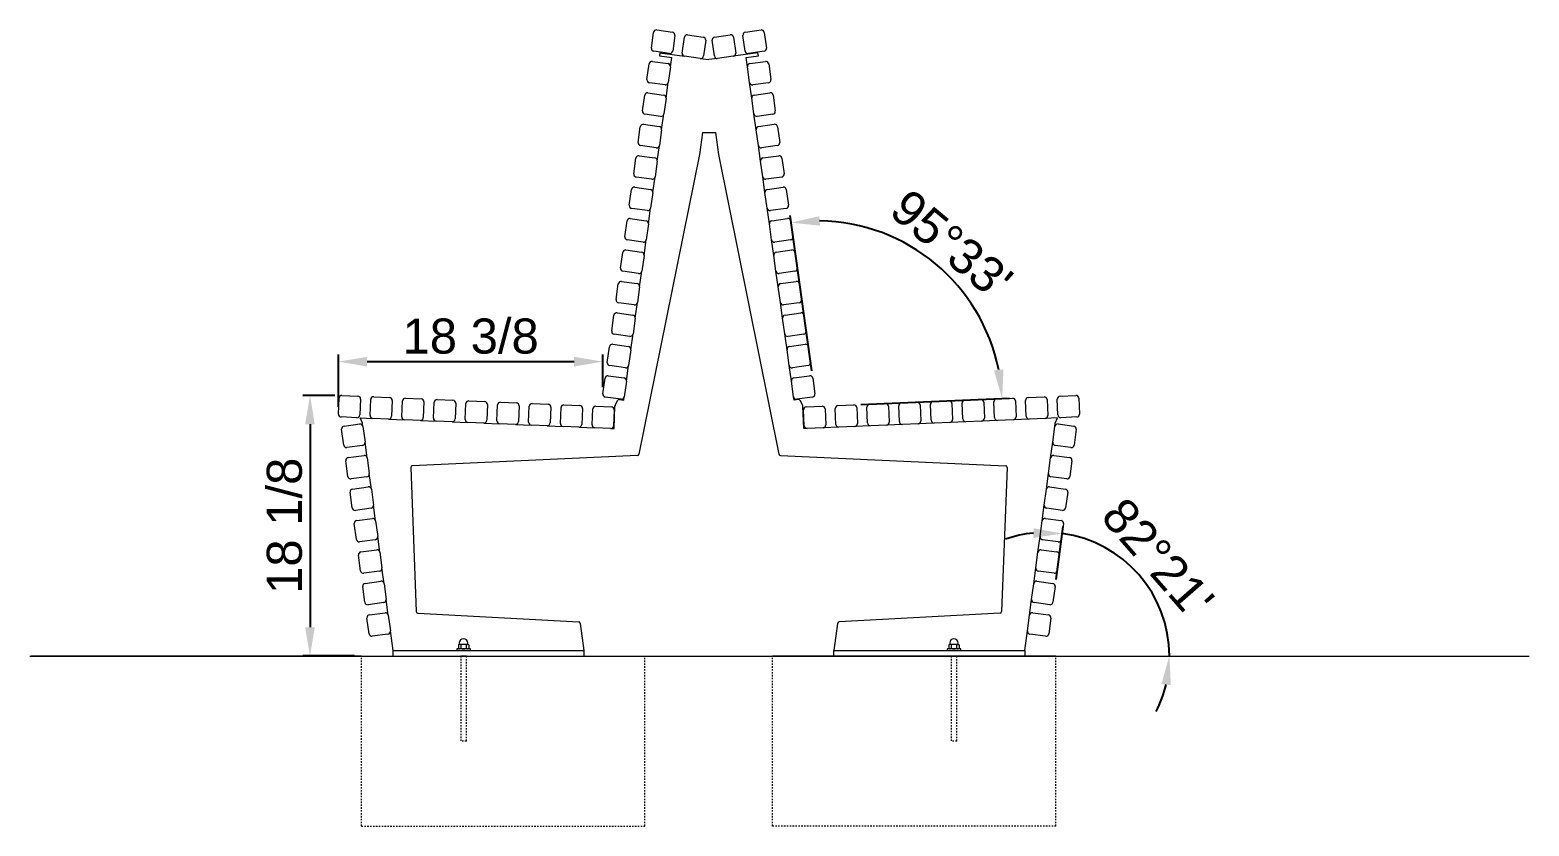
# Model space of a CAD drawing. Header units: inches. Extents: x -28 to 242, y 10 to 216.
# Drawn here: x 137.7 to 241.8, y 160.3 to 215.6 of the extents above; entities that cross this region are included whole.
import ezdxf

# ---------------------------------------------------------------- set-up
doc = ezdxf.new("R2010")
doc.units = ezdxf.units.IN
doc.header["$PDSIZE"] = -1
doc.linetypes.add('HIDDEN', pattern=[1.905, 1.27, -0.635])
for name, color, linetype, lineweight in [('ZANO_R', 7, 'Continuous', 0), ('ZANO_R_przerywana', 250, 'HIDDEN', 0), ('ZANO_W', 1, 'Continuous', 0)]:
    doc.layers.add(name, color=color, linetype=linetype, lineweight=lineweight)
doc.styles.get("Standard").update_dxf_attribs({"font": 'ARIALUNI.TTF'})
doc.dimstyles.new('amerykanie', dxfattribs={"dimtxt": 50, "dimasz": 50, "dimexe": 0.5, "dimexo": 0.5, "dimgap": 1, "dimtad": 1, "dimdec": 0, "dimzin": 0, "dimlunit": 5, "dimtxsty": 'Standard', "dimcen": 0.09, "dimclrd": 1, "dimclre": 1, "dimclrt": 1, "dimazin": 0, "dimtfac": 1, "dimtdec": 0, "dimtmove": 0, "dimatfit": 3, "dimfxl": 1, "dimtzin": 0, "dimarcsym": 1})

# ---------------------------------------------------------------- blocks, each defined once
blk = doc.blocks.new('*D365')
at = {"layer": 'Defpoints', "color": 0}
for p in [(159.34, 190.18), (157.12, 172.07), (160.7, 172.07)]:
    blk.add_point(p, dxfattribs=at)
at = {"layer": 'ZANO_W', "color": 1, "lineweight": -2}
for p, q in [((158.84, 190.18), (156.62, 190.18)), ((157.12, 188.18), (157.12, 174.07)), ((160.2, 172.07), (156.62, 172.07))]:
    blk.add_line(p, q, dxfattribs=at)
at = {"layer": 'ZANO_W', "color": 1}
for points in [[(157.45, 188.18), (156.78, 188.18), (157.12, 190.18)], [(156.78, 174.07), (157.45, 174.07), (157.12, 172.07)]]:
    blk.add_solid(points, dxfattribs=at)
at = {"layer": 'ZANO_W', "color": 1, "insert": (155.35, 181.12), "char_height": 2.438, "attachment_point": 5, "rotation": 90}
blk.add_mtext('18 1/8', dxfattribs=at)
blk = doc.blocks.new('*D366')
at = {"layer": 'Defpoints', "color": 0}
for p in [(177.47, 192.53), (177.47, 190.25), (159.09, 188.89)]:
    blk.add_point(p, dxfattribs=at)
at = {"layer": 'ZANO_W', "color": 1, "lineweight": -2}
for p, q in [((159.09, 189.39), (159.09, 193.03)), ((177.47, 190.75), (177.47, 193.03)), ((161.09, 192.53), (175.47, 192.53))]:
    blk.add_line(p, q, dxfattribs=at)
at = {"layer": 'ZANO_W', "color": 1}
for points in [[(161.09, 192.86), (161.09, 192.19), (159.09, 192.53)], [(175.47, 192.19), (175.47, 192.86), (177.47, 192.53)]]:
    blk.add_solid(points, dxfattribs=at)
at = {"layer": 'ZANO_W', "color": 1, "insert": (168.28, 194.29), "char_height": 2.438, "attachment_point": 5}
blk.add_mtext('18 3/8', dxfattribs=at)
blk = doc.blocks.new('*D367')
at = {"layer": 'Defpoints', "color": 0}
for p in [(202.98, 196.68), (192.05, 191.38), (192.2, 190.29), (193.8, 189.48), (194.91, 189.52)]:
    blk.add_point(p, dxfattribs=at)
at = {"layer": 'ZANO_W', "color": 1, "lineweight": -2}
for p, q in [((191.98, 191.88), (190.47, 202.68)), ((195.4, 189.55), (205.71, 189.98))]:
    blk.add_line(p, q, dxfattribs=at)
blk.add_arc((192.32, 189.42), 12.9, 11.3137, 89.0812, dxfattribs=at)
at = {"layer": 'ZANO_W', "color": 1}
for points in [[(192.51, 202.64), (192.55, 201.98), (190.54, 202.19)], [(204.64, 191.91), (205.3, 191.99), (205.21, 189.96)]]:
    blk.add_solid(points, dxfattribs=at)
at = {"layer": 'ZANO_W', "color": 1, "insert": (201.7, 200.67), "char_height": 2.438, "attachment_point": 5, "rotation": 320.1974}
blk.add_mtext("95%%d33'", dxfattribs=at)
blk = doc.blocks.new('*D368')
at = {"layer": 'Defpoints', "color": 0}
for p in [(208.89, 176.9), (215.87, 176.03), (208.74, 175.8), (208.95, 172.07), (229.46, 172.07)]:
    blk.add_point(p, dxfattribs=at)
at = {"layer": 'ZANO_W', "color": 1, "lineweight": -2}
blk.add_line((208.96, 177.39), (209.45, 181.08), dxfattribs=at)
for start, end in [(95.723, 109.088), (0, 82.358), (333.2701, 346.635)]:
    blk.add_arc((208.24, 172.07), 8.59, start, end, dxfattribs=at)
at = {"layer": 'ZANO_W', "color": 1}
for points in [[(207.38, 180.28), (207.39, 180.95), (209.38, 180.58)], [(216.93, 170.04), (216.27, 170.12), (216.83, 172.07)]]:
    blk.add_solid(points, dxfattribs=at)
at = {"layer": 'ZANO_W', "color": 1, "insert": (216.03, 178.88), "char_height": 2.438, "attachment_point": 5, "rotation": 311.179}
blk.add_mtext("82%%d21'", dxfattribs=at)

msp = doc.modelspace()

# ---------------------------------------------------------------- linework, layer by layer
at = {"layer": 'ZANO_R'}
for p, q in [((180.83475, 214.31978), (180.98775, 215.41198)), ((181.21011, 215.5797), (182.30232, 215.42669)), ((182.47003, 215.20433), (182.31703, 214.11213)), ((182.97469, 213.98022), (183.12769, 215.07243)), ((183.35006, 215.24014), (184.44226, 215.08713)), ((184.60998, 214.86477), (184.45697, 213.77257)), ((185.21375, 213.77257), (185.06074, 214.86477)), ((185.22845, 215.08713), (186.32066, 215.24014)), ((186.54302, 215.07243), (186.69603, 213.98022)), ((187.35369, 214.11213), (187.20068, 215.20433)), ((187.3684, 215.42669), (188.4606, 215.5797)), ((188.68296, 215.41198), (188.83597, 214.31978)), ((182.09467, 213.94441), (181.00246, 214.09742)), ((181.42608, 213.9983), (181.39417, 213.79065)), ((181.39417, 213.79065), (182.2551, 213.67004)), ((181.42608, 213.9983), (183.1424, 213.75786)), ((182.16402, 213.01992), (182.2551, 213.67004)), ((184.23461, 213.60485), (183.1424, 213.75786)), ((184.23461, 213.60485), (184.83536, 213.52069)), ((185.43611, 213.60485), (184.83536, 213.52069)), ((186.52831, 213.75786), (185.43611, 213.60485)), ((188.24464, 213.9983), (186.52831, 213.75786)), ((187.4156, 213.67017), (188.27376, 213.79039)), ((187.5067, 213.01992), (187.4156, 213.67017)), ((188.66826, 214.09742), (187.57605, 213.94441)), ((188.27376, 213.79039), (188.24464, 213.9983)), ((180.52873, 212.13537), (180.68174, 213.22757)), ((180.9041, 213.39529), (181.99631, 213.24228)), ((182.16402, 213.01992), (182.01101, 211.92771)), ((187.6597, 211.92771), (187.5067, 213.01992)), ((187.67441, 213.24228), (188.76662, 213.39529)), ((188.98898, 213.22757), (189.14198, 212.13537)), ((181.78865, 211.76), (180.69645, 211.91301)), ((181.85801, 210.8355), (182.01101, 211.92771)), ((187.81271, 210.8355), (187.6597, 211.92771)), ((188.97427, 211.91301), (187.88206, 211.76)), ((180.22272, 209.95095), (180.37572, 211.04316)), ((180.59808, 211.21087), (181.69029, 211.05787)), ((181.85801, 210.8355), (181.705, 209.7433)), ((187.96572, 209.7433), (187.81271, 210.8355)), ((187.98043, 211.05787), (189.07263, 211.21087)), ((189.29499, 211.04316), (189.448, 209.95095)), ((181.48264, 209.57558), (180.39043, 209.72859)), ((181.55199, 208.65109), (181.705, 209.7433)), ((188.11873, 208.65109), (187.96572, 209.7433)), ((189.28028, 209.72859), (188.18808, 209.57558)), ((179.9167, 207.76654), (180.06971, 208.85874)), ((180.29207, 209.02646), (181.38428, 208.87345)), ((181.55199, 208.65109), (181.39898, 207.55888)), ((184.38779, 208.45229), (184.17522, 206.93489)), ((184.38779, 208.45229), (185.28293, 208.45229)), ((185.28293, 208.45229), (185.4955, 206.93489)), ((188.27173, 207.55888), (188.11873, 208.65109)), ((188.28644, 208.87345), (189.37865, 209.02646)), ((189.60101, 208.85874), (189.75401, 207.76654)), ((181.17662, 207.39117), (180.08442, 207.54418)), ((181.24598, 206.46668), (181.39898, 207.55888)), ((188.42474, 206.46668), (188.27173, 207.55888)), ((189.5863, 207.54418), (188.49409, 207.39117)), ((179.61069, 205.58212), (179.7637, 206.67433)), ((184.17403, 206.92793), (179.97502, 186.10347)), ((179.98605, 206.84204), (181.07826, 206.68904)), ((181.24598, 206.46668), (181.09297, 205.37447)), ((185.49669, 206.92793), (189.69569, 186.10347)), ((188.57775, 205.37447), (188.42474, 206.46668)), ((188.59245, 206.68904), (189.68466, 206.84204)), ((189.90702, 206.67433), (190.06003, 205.58212)), ((180.87061, 205.20676), (179.7784, 205.35976)), ((180.93996, 204.28226), (181.09297, 205.37447)), ((188.73075, 204.28226), (188.57775, 205.37447)), ((189.89231, 205.35976), (188.80011, 205.20676)), ((179.30467, 203.39771), (179.45768, 204.48992)), ((179.68004, 204.65763), (180.77225, 204.50462)), ((180.93996, 204.28226), (180.78695, 203.19006)), ((188.88376, 203.19006), (188.73075, 204.28226)), ((188.89847, 204.50462), (189.99068, 204.65763)), ((190.21303, 204.48992), (190.36604, 203.39771)), ((180.5646, 203.02234), (179.47239, 203.17535)), ((180.63395, 202.09785), (180.78695, 203.19006)), ((189.03677, 202.09785), (188.88376, 203.19006)), ((190.19833, 203.17535), (189.10612, 203.02234)), ((178.99866, 201.2133), (179.15167, 202.3055)), ((179.37403, 202.47322), (180.46623, 202.32021)), ((180.63395, 202.09785), (180.48094, 201.00564)), ((189.18978, 201.00564), (189.03677, 202.09785)), ((189.20448, 202.32021), (190.29669, 202.47322)), ((190.51905, 202.3055), (190.67206, 201.2133)), ((178.69265, 199.02888), (178.84565, 200.12109)), ((179.06801, 200.2888), (180.16022, 200.1358)), ((180.25858, 200.83793), (179.16637, 200.99094)), ((180.32793, 199.91344), (180.48094, 201.00564)), ((189.34278, 199.91344), (189.18978, 201.00564)), ((190.50434, 200.99094), (189.41214, 200.83793)), ((189.5105, 200.1358), (190.6027, 200.2888)), ((190.82506, 200.12109), (190.97807, 199.02888)), ((180.32793, 199.91344), (180.17493, 198.82123)), ((189.49579, 198.82123), (189.34278, 199.91344)), ((178.38663, 196.84447), (178.53964, 197.93668)), ((178.762, 198.10439), (179.8542, 197.95138)), ((179.95257, 198.65352), (178.86036, 198.80652)), ((180.02192, 197.72902), (180.17493, 198.82123)), ((189.6488, 197.72902), (189.49579, 198.82123)), ((190.81036, 198.80652), (189.71815, 198.65352)), ((189.81651, 197.95138), (190.90872, 198.10439)), ((191.13108, 197.93668), (191.28409, 196.84447)), ((180.02192, 197.72902), (179.86891, 196.63682)), ((189.8018, 196.63682), (189.6488, 197.72902)), ((178.45598, 195.91998), (179.54819, 195.76697)), ((179.64655, 196.4691), (178.55434, 196.62211)), ((179.7159, 195.54461), (179.86891, 196.63682)), ((189.95481, 195.54461), (189.8018, 196.63682)), ((191.11637, 196.62211), (190.02416, 196.4691)), ((190.12253, 195.76697), (191.21473, 195.91998)), ((178.08062, 194.66005), (178.23362, 195.75226)), ((179.7159, 195.54461), (179.5629, 194.4524)), ((190.10782, 194.4524), (189.95481, 195.54461)), ((191.43709, 195.75226), (191.5901, 194.66005)), ((178.14997, 193.73556), (179.24217, 193.58256)), ((179.34054, 194.28469), (178.24833, 194.4377)), ((179.40989, 193.3602), (179.5629, 194.4524)), ((190.26083, 193.3602), (190.10782, 194.4524)), ((191.42239, 194.4377), (190.33018, 194.28469)), ((190.42854, 193.58256), (191.52075, 193.73556)), ((177.7746, 192.47564), (177.92761, 193.56785)), ((179.40989, 193.3602), (179.25688, 192.26799)), ((190.41383, 192.26799), (190.26083, 193.3602)), ((191.74311, 193.56785), (191.89611, 192.47564)), ((179.03452, 192.10027), (177.94232, 192.25328)), ((179.10387, 191.17578), (179.25688, 192.26799)), ((190.56684, 191.17578), (190.41383, 192.26799)), ((191.7284, 192.25328), (190.63619, 192.10027)), ((177.46859, 190.29123), (177.62159, 191.38343)), ((177.84395, 191.55115), (178.93616, 191.39814)), ((179.10387, 191.17578), (178.95087, 190.08357)), ((190.71985, 190.08357), (190.56684, 191.17578)), ((190.73456, 191.39814), (191.82676, 191.55115)), ((192.04912, 191.38343), (192.20213, 190.29123)), ((159.08766, 188.88598), (159.13423, 189.98787)), ((159.33931, 190.17632), (160.4412, 190.12975)), ((160.62965, 189.92467), (160.58308, 188.82278)), ((161.29143, 188.79284), (161.33801, 189.89473)), ((161.54309, 190.08318), (162.64498, 190.03661)), ((162.83343, 189.83153), (162.78685, 188.72964)), ((163.49521, 188.6997), (163.54178, 189.80159)), ((163.74687, 189.99004), (164.84875, 189.94346)), ((165.0372, 189.73838), (164.99063, 188.63649)), ((165.69899, 188.60656), (165.74556, 189.70844)), ((165.95064, 189.89689), (167.05253, 189.85032)), ((167.24098, 189.64524), (167.19441, 188.54335)), ((167.90276, 188.51341), (167.94934, 189.6153)), ((168.15442, 189.80375), (169.25631, 189.75718)), ((170.3582, 189.71061), (171.46008, 189.66404)), ((172.56197, 189.61746), (173.66386, 189.57089)), ((178.72851, 189.91586), (177.6363, 190.06887)), ((178.32158, 189.47721), (178.49052, 189.82664)), ((178.6133, 189.89223), (178.91808, 189.84953)), ((178.91808, 189.84953), (178.95087, 190.08357)), ((190.75264, 189.84953), (190.71985, 190.08357)), ((191.05742, 189.89223), (190.75264, 189.84953)), ((192.03441, 190.06887), (190.94221, 189.91586)), ((191.34914, 189.47721), (191.1802, 189.82664)), ((196.00694, 189.5709), (197.10882, 189.61747)), ((198.21071, 189.66404), (199.3126, 189.71061)), ((200.41449, 189.75718), (201.51638, 189.80375)), ((201.72146, 189.6153), (201.76803, 188.51342)), ((202.47639, 188.54335), (202.42982, 189.64524)), ((202.61827, 189.85033), (203.72015, 189.8969)), ((203.92524, 189.70845), (203.97181, 188.60656)), ((204.68016, 188.6365), (204.63359, 189.73839)), ((204.82204, 189.94347), (205.92393, 189.99004)), ((206.12901, 189.80159), (206.17558, 188.6997)), ((206.88394, 188.72964), (206.83737, 189.83153)), ((207.02582, 190.03661), (208.12771, 190.08318)), ((208.33279, 189.89473), (208.37936, 188.79284)), ((209.08772, 188.82278), (209.04115, 189.92467)), ((209.2296, 190.12975), (210.33148, 190.17633)), ((210.53657, 189.98788), (210.58314, 188.88599)), ((160.37799, 188.63433), (159.27611, 188.6809)), ((160.76752, 188.25985), (160.61403, 188.62435)), ((160.61403, 188.62435), (161.47988, 188.58776)), ((162.58177, 188.54119), (161.47988, 188.58776)), ((162.58177, 188.54119), (163.68366, 188.49462)), ((169.44476, 189.5521), (169.39818, 188.45021)), ((170.10654, 188.42027), (170.15311, 189.52216)), ((171.64853, 189.45895), (171.60196, 188.35707)), ((172.31032, 188.32713), (172.35689, 189.42901)), ((173.85231, 189.36581), (173.80574, 188.26392)), ((174.5141, 188.23398), (174.56067, 189.33587)), ((174.76575, 189.52432), (175.86764, 189.47775)), ((176.05609, 189.27267), (176.00951, 188.17078)), ((176.71787, 188.14084), (176.76444, 189.24273)), ((176.96953, 189.43118), (178.07141, 189.38461)), ((178.25986, 189.17952), (178.21329, 188.07764)), ((178.24433, 187.87921), (178.30991, 189.43077)), ((191.42639, 187.87921), (191.36081, 189.43077)), ((191.4575, 188.07764), (191.41093, 189.17953)), ((191.59938, 189.38461), (192.70127, 189.43118)), ((192.90635, 189.24273), (192.95292, 188.14084)), ((193.66128, 188.17078), (193.61471, 189.27267)), ((193.80316, 189.47775), (194.90505, 189.52432)), ((195.11013, 189.33588), (195.1567, 188.23399)), ((195.86506, 188.26393), (195.81849, 189.36581)), ((197.31391, 189.42902), (197.36048, 188.32713)), ((198.06883, 188.35707), (198.02226, 189.45896)), ((199.51768, 189.52216), (199.56425, 188.42027)), ((200.27261, 188.45021), (200.22604, 189.5521)), ((207.08902, 188.54119), (205.98713, 188.49462)), ((208.19091, 188.58776), (207.08902, 188.54119)), ((209.05668, 188.62435), (208.19091, 188.58776)), ((208.9032, 188.25985), (209.05668, 188.62435)), ((210.39469, 188.68091), (209.2928, 188.63433)), ((159.46215, 186.7335), (159.31548, 187.82658)), ((159.48449, 188.04796), (160.57757, 188.19462)), ((160.79895, 188.02562), (160.76752, 188.25985)), ((160.79895, 188.02562), (160.94561, 186.93254)), ((164.78555, 188.44804), (163.68366, 188.49462)), ((164.78555, 188.44804), (165.88744, 188.40147)), ((166.98932, 188.3549), (165.88744, 188.40147)), ((166.98932, 188.3549), (168.09121, 188.30833)), ((169.1931, 188.26176), (168.09121, 188.30833)), ((169.1931, 188.26176), (170.29499, 188.21519)), ((171.39688, 188.16862), (170.29499, 188.21519)), ((171.39688, 188.16862), (172.49877, 188.12204)), ((173.60066, 188.07547), (172.49877, 188.12204)), ((173.60066, 188.07547), (174.70255, 188.0289)), ((175.80443, 187.98233), (174.70255, 188.0289)), ((175.80443, 187.98233), (176.90632, 187.93576)), ((178.00821, 187.88919), (176.90632, 187.93576)), ((178.00821, 187.88919), (178.24433, 187.87921)), ((191.66259, 187.88919), (191.42639, 187.87921)), ((192.76447, 187.93576), (191.66259, 187.88919)), ((193.86636, 187.98233), (192.76447, 187.93576)), ((194.96825, 188.0289), (193.86636, 187.98233)), ((196.07014, 188.07548), (194.96825, 188.0289)), ((197.17203, 188.12205), (196.07014, 188.07548)), ((198.27392, 188.16862), (197.17203, 188.12205)), ((199.3758, 188.21519), (198.27392, 188.16862)), ((200.47769, 188.26176), (199.3758, 188.21519)), ((201.57958, 188.30833), (200.47769, 188.26176)), ((202.68147, 188.3549), (201.57958, 188.30833)), ((203.78336, 188.40148), (202.68147, 188.3549)), ((204.88525, 188.44805), (203.78336, 188.40148)), ((205.98713, 188.49462), (204.88525, 188.44805)), ((208.72511, 186.93254), (208.87177, 188.02562)), ((208.87177, 188.02562), (208.9032, 188.25985)), ((209.09315, 188.19462), (210.18623, 188.04796)), ((210.35523, 187.82658), (210.20857, 186.7335)), ((160.77661, 186.71116), (159.68353, 186.5645)), ((161.09227, 185.83946), (160.94561, 186.93254)), ((208.57845, 185.83946), (208.72511, 186.93254)), ((209.98719, 186.5645), (208.89411, 186.71116)), ((159.75547, 184.54735), (159.60881, 185.64042)), ((159.77781, 185.8618), (160.87089, 186.00847)), ((161.09227, 185.83946), (161.23893, 184.74639)), ((179.8646, 186.00879), (164.22574, 185.29117)), ((189.80611, 186.00879), (205.44498, 185.29117)), ((208.43178, 184.74639), (208.57845, 185.83946)), ((208.79983, 186.00847), (209.8929, 185.8618)), ((210.06191, 185.64042), (209.91525, 184.54735)), ((161.06993, 184.525), (159.97685, 184.37834)), ((161.38559, 183.65331), (161.23893, 184.74639)), ((164.11308, 185.16861), (164.49693, 175.15373)), ((205.55764, 185.16861), (205.17379, 175.15373)), ((208.28512, 183.65331), (208.43178, 184.74639)), ((209.69386, 184.37834), (208.60079, 184.525)), ((160.04879, 182.36119), (159.90213, 183.45427)), ((160.07114, 183.67565), (161.16421, 183.82231)), ((161.38559, 183.65331), (161.53226, 182.56023)), ((208.13846, 182.56023), (208.28512, 183.65331)), ((208.5065, 183.82231), (209.59958, 183.67565)), ((209.76858, 183.45427), (209.62192, 182.36119)), ((161.36325, 182.33885), (160.27018, 182.19219)), ((161.67892, 181.46716), (161.53226, 182.56023)), ((207.9918, 181.46716), (208.13846, 182.56023)), ((209.40054, 182.19219), (208.30746, 182.33885)), ((160.34212, 180.17504), (160.19546, 181.26811)), ((160.36446, 181.4895), (161.45753, 181.63616)), ((161.67892, 181.46716), (161.82558, 180.37408)), ((207.84514, 180.37408), (207.9918, 181.46716)), ((208.21318, 181.63616), (209.30626, 181.4895)), ((209.47526, 181.26811), (209.3286, 180.17504)), ((161.97224, 179.281), (161.82558, 180.37408)), ((207.69847, 179.281), (207.84514, 180.37408)), ((161.65658, 180.1527), (160.5635, 180.00603)), ((160.65778, 179.30334), (161.75086, 179.45)), ((161.97224, 179.281), (162.1189, 178.18792)), ((207.55181, 178.18792), (207.69847, 179.281)), ((207.91986, 179.45), (209.01293, 179.30334)), ((209.10722, 180.00603), (208.01414, 180.1527)), ((160.63544, 177.98888), (160.48878, 179.08196)), ((162.26557, 177.09485), (162.1189, 178.18792)), ((207.40515, 177.09485), (207.55181, 178.18792)), ((209.18194, 179.08196), (209.03527, 177.98888)), ((161.9499, 177.96654), (160.85682, 177.81988)), ((160.95111, 177.11719), (162.04418, 177.26385)), ((162.26557, 177.09485), (162.41223, 176.00177)), ((207.25849, 176.00177), (207.40515, 177.09485)), ((207.62653, 177.26385), (208.71961, 177.11719)), ((208.81389, 177.81988), (207.72081, 177.96654)), ((160.92877, 175.80273), (160.7821, 176.89581)), ((208.88861, 176.89581), (208.74195, 175.80273)), ((162.24322, 175.78039), (161.15015, 175.63373)), ((161.24443, 174.93103), (162.33751, 175.0777)), ((162.55889, 174.90869), (162.41223, 176.00177)), ((164.60863, 175.04026), (175.78733, 174.43607)), ((205.06209, 175.04026), (193.88339, 174.43607)), ((207.11183, 174.90869), (207.25849, 176.00177)), ((207.33321, 175.0777), (208.42629, 174.93103)), ((208.52057, 175.63373), (207.42749, 175.78039)), ((161.22209, 173.61658), (161.07543, 174.70965)), ((162.55889, 174.90869), (162.70555, 173.81562)), ((175.89807, 174.33379), (176.1493, 172.46137)), ((193.77265, 174.33379), (193.52142, 172.46137)), ((206.96516, 173.81562), (207.11183, 174.90869)), ((208.59529, 174.70965), (208.44863, 173.61658)), ((162.53655, 173.59424), (161.44347, 173.44757)), ((162.88725, 172.46137), (162.70555, 173.81562)), ((167.49364, 172.97342), (167.49364, 172.8848)), ((168.08447, 172.8848), (168.08447, 172.97342)), ((201.56451, 172.97342), (201.56451, 172.8848)), ((202.15534, 172.8848), (202.15534, 172.97342)), ((206.78346, 172.46137), (206.96516, 173.81562)), ((208.22724, 173.44757), (207.13417, 173.59424)), ((137.66299, 172.06632), (241.81564, 172.06632)), ((160.69916, 172.06749), (137.72813, 172.06749)), ((160.69916, 172.06749), (180.39331, 172.06749)), ((162.88725, 172.06749), (162.88725, 172.46137)), ((162.88725, 172.46137), (163.05095, 172.46137)), ((163.05095, 172.46137), (175.99788, 172.46137)), ((167.31639, 172.55984), (167.31639, 172.46137)), ((168.26171, 172.55984), (167.31639, 172.55984)), ((167.47395, 172.87495), (167.4252, 172.8468)), ((167.4252, 172.8468), (167.4252, 172.58799)), ((167.4252, 172.58799), (167.47395, 172.55984)), ((167.51616, 172.87495), (167.47395, 172.87495)), ((167.78905, 172.87495), (167.51616, 172.87495)), ((167.98553, 172.06749), (167.59257, 172.06749)), ((167.98553, 172.06749), (167.59257, 172.06749)), ((167.60713, 172.8468), (167.60713, 172.58799)), ((168.06194, 172.87495), (167.78905, 172.87495)), ((167.97098, 172.8468), (167.97098, 172.58799)), ((168.10416, 172.87495), (168.06194, 172.87495)), ((168.15291, 172.8468), (168.10416, 172.87495)), ((168.10416, 172.55984), (168.15291, 172.58799)), ((168.15291, 172.8468), (168.15291, 172.58799)), ((168.26171, 172.46137), (168.26171, 172.55984)), ((175.99788, 172.46137), (176.14929, 172.46137)), ((176.14929, 172.46137), (176.14929, 172.06749)), ((176.1493, 172.46137), (176.14929, 172.46137)), ((208.94982, 172.06749), (189.25567, 172.06749)), ((193.52142, 172.06749), (193.52142, 172.46137)), ((193.52142, 172.46137), (193.67284, 172.46137)), ((193.52142, 172.46137), (193.52142, 172.46137)), ((193.67284, 172.46137), (206.61977, 172.46137)), ((201.38726, 172.55984), (201.38726, 172.46137)), ((202.33258, 172.55984), (201.38726, 172.55984)), ((201.54482, 172.87495), (201.49607, 172.8468)), ((201.49607, 172.8468), (201.49607, 172.58799)), ((201.49607, 172.58799), (201.54482, 172.55984)), ((201.58703, 172.87495), (201.54482, 172.87495)), ((201.85992, 172.87495), (201.58703, 172.87495)), ((201.678, 172.8468), (201.678, 172.58799)), ((202.13281, 172.87495), (201.85992, 172.87495)), ((202.04185, 172.8468), (202.04185, 172.58799)), ((202.17503, 172.87495), (202.13281, 172.87495)), ((202.22378, 172.8468), (202.17503, 172.87495)), ((202.17503, 172.55984), (202.22378, 172.58799)), ((202.22378, 172.8468), (202.22378, 172.58799)), ((202.33258, 172.46137), (202.33258, 172.55984)), ((206.61977, 172.46137), (206.78346, 172.46137)), ((206.78346, 172.46137), (206.78346, 172.06749)), ((208.94982, 172.06749), (229.46102, 172.06749))]:
    msp.add_line(p, q, dxfattribs=at)
at = {"layer": 'ZANO_R', "flags": 128}
for points in [[(167.60713, 172.58799), (167.56256, 172.56757), (167.51616, 172.55984)], [(167.97098, 172.8468), (168.01554, 172.86722), (168.06194, 172.87495)], [(168.15291, 172.58799), (168.10834, 172.56757), (168.06194, 172.55984)], [(201.678, 172.58799), (201.63343, 172.56757), (201.58703, 172.55984)], [(202.04185, 172.8468), (202.08642, 172.86722), (202.13281, 172.87495)], [(202.22378, 172.58799), (202.17921, 172.56757), (202.13281, 172.55984)]]:
    msp.add_lwpolyline(points, dxfattribs=at)
at = {"layer": 'ZANO_R'}
for centre, radius, start, end in [((181.18279, 215.38466), 0.19694, 82.0253323, 172.0253323), ((182.275, 215.23165), 0.19694, 352.0253323, 82.0253323), ((183.32273, 215.0451), 0.19694, 82.0253323, 172.0253323), ((184.41494, 214.8921), 0.19694, 352.0253323, 82.0253323), ((185.25578, 214.8921), 0.19694, 97.9746677, 187.9746677), ((186.34798, 215.0451), 0.19694, 7.9746677, 97.9746677), ((187.39572, 215.23165), 0.19694, 97.9746677, 187.9746677), ((188.48793, 215.38466), 0.19694, 7.9746677, 97.9746677), ((181.02978, 214.29246), 0.19694, 172.0253323, 262.0253323), ((182.12199, 214.13945), 0.19694, 262.0253323, 352.0253323), ((183.16973, 213.9529), 0.19694, 172.0253323, 262.0253323), ((184.26193, 213.79989), 0.19694, 262.0253323, 352.0253323), ((185.40878, 213.79989), 0.19694, 187.9746677, 277.9746677), ((186.50099, 213.9529), 0.19694, 277.9746677, 7.9746677), ((187.54873, 214.13945), 0.19694, 187.9746677, 277.9746677), ((188.64093, 214.29246), 0.19694, 277.9746677, 7.9746677), ((180.87678, 213.20025), 0.19694, 82.0253323, 172.0253323), ((181.96898, 213.04724), 0.19694, 352.0253323, 82.0253323), ((187.70173, 213.04724), 0.19694, 97.9746677, 187.9746677), ((188.79394, 213.20025), 0.19694, 7.9746677, 97.9746677), ((180.72377, 212.10804), 0.19694, 172.0253323, 262.0253323), ((181.81598, 211.95503), 0.19694, 262.0253323, 352.0253323), ((187.85474, 211.95503), 0.19694, 187.9746677, 277.9746677), ((188.94695, 212.10804), 0.19694, 277.9746677, 7.9746677), ((180.57076, 211.01583), 0.19694, 82.0253323, 172.0253323), ((181.66297, 210.86283), 0.19694, 352.0253323, 82.0253323), ((188.00775, 210.86283), 0.19694, 97.9746677, 187.9746677), ((189.09995, 211.01583), 0.19694, 7.9746677, 97.9746677), ((180.41775, 209.92363), 0.19694, 172.0253323, 262.0253323), ((181.50996, 209.77062), 0.19694, 262.0253323, 352.0253323), ((188.16075, 209.77062), 0.19694, 187.9746677, 277.9746677), ((189.25296, 209.92363), 0.19694, 277.9746677, 7.9746677), ((180.26475, 208.83142), 0.19694, 82.0253323, 172.0253323), ((181.35695, 208.67841), 0.19694, 352.0253323, 82.0253323), ((188.31376, 208.67841), 0.19694, 97.9746677, 187.9746677), ((189.40597, 208.83142), 0.19694, 7.9746677, 97.9746677), ((180.11174, 207.73921), 0.19694, 172.0253323, 262.0253323), ((181.20395, 207.58621), 0.19694, 262.0253323, 352.0253323), ((188.46677, 207.58621), 0.19694, 187.9746677, 277.9746677), ((189.55898, 207.73921), 0.19694, 277.9746677, 7.9746677), ((179.95873, 206.64701), 0.19694, 82.0253323, 172.0253323), ((181.05094, 206.494), 0.19694, 352.0253323, 82.0253323), ((184.0582, 206.95129), 0.11816, 348.5998383, 352.0253323), ((185.61252, 206.95129), 0.11816, 187.9746677, 191.4001617), ((188.61978, 206.494), 0.19694, 97.9746677, 187.9746677), ((189.71198, 206.64701), 0.19694, 7.9746677, 97.9746677), ((179.80573, 205.5548), 0.19694, 172.0253323, 262.0253323), ((180.89793, 205.40179), 0.19694, 262.0253323, 352.0253323), ((188.77278, 205.40179), 0.19694, 187.9746677, 277.9746677), ((189.86499, 205.5548), 0.19694, 277.9746677, 7.9746677), ((179.65272, 204.46259), 0.19694, 82.0253323, 172.0253323), ((180.74492, 204.30959), 0.19694, 352.0253323, 82.0253323), ((188.92579, 204.30959), 0.19694, 97.9746677, 187.9746677), ((190.018, 204.46259), 0.19694, 7.9746677, 97.9746677), ((179.49971, 203.37039), 0.19694, 172.0253323, 262.0253323), ((180.59192, 203.21738), 0.19694, 262.0253323, 352.0253323), ((189.0788, 203.21738), 0.19694, 187.9746677, 277.9746677), ((190.17101, 203.37039), 0.19694, 277.9746677, 7.9746677), ((179.3467, 202.27818), 0.19694, 82.0253323, 172.0253323), ((180.43891, 202.12517), 0.19694, 352.0253323, 82.0253323), ((189.23181, 202.12517), 0.19694, 97.9746677, 187.9746677), ((190.32401, 202.27818), 0.19694, 7.9746677, 97.9746677), ((179.1937, 201.18597), 0.19694, 172.0253323, 262.0253323), ((190.47702, 201.18597), 0.19694, 277.9746677, 7.9746677), ((179.04069, 200.09377), 0.19694, 82.0253323, 172.0253323), ((180.1329, 199.94076), 0.19694, 352.0253323, 82.0253323), ((180.2859, 201.03297), 0.19694, 262.0253323, 352.0253323), ((189.38481, 201.03297), 0.19694, 187.9746677, 277.9746677), ((189.53782, 199.94076), 0.19694, 97.9746677, 187.9746677), ((190.63003, 200.09377), 0.19694, 7.9746677, 97.9746677), ((178.88768, 199.00156), 0.19694, 172.0253323, 262.0253323), ((190.78303, 199.00156), 0.19694, 277.9746677, 7.9746677), ((178.73467, 197.90935), 0.19694, 82.0253323, 172.0253323), ((179.82688, 197.75635), 0.19694, 352.0253323, 82.0253323), ((179.97989, 198.84855), 0.19694, 262.0253323, 352.0253323), ((189.69083, 198.84855), 0.19694, 187.9746677, 277.9746677), ((189.84383, 197.75635), 0.19694, 97.9746677, 187.9746677), ((190.93604, 197.90935), 0.19694, 7.9746677, 97.9746677), ((178.42866, 195.72494), 0.19694, 82.0253323, 172.0253323), ((178.58167, 196.81715), 0.19694, 172.0253323, 262.0253323), ((179.67387, 196.66414), 0.19694, 262.0253323, 352.0253323), ((189.99684, 196.66414), 0.19694, 187.9746677, 277.9746677), ((191.08905, 196.81715), 0.19694, 277.9746677, 7.9746677), ((191.24206, 195.72494), 0.19694, 7.9746677, 97.9746677), ((179.52087, 195.57193), 0.19694, 352.0253323, 82.0253323), ((190.14985, 195.57193), 0.19694, 97.9746677, 187.9746677), ((178.12265, 193.54053), 0.19694, 82.0253323, 172.0253323), ((178.27565, 194.63273), 0.19694, 172.0253323, 262.0253323), ((179.36786, 194.47972), 0.19694, 262.0253323, 352.0253323), ((190.30286, 194.47972), 0.19694, 187.9746677, 277.9746677), ((191.39506, 194.63273), 0.19694, 277.9746677, 7.9746677), ((191.54807, 193.54053), 0.19694, 7.9746677, 97.9746677), ((179.21485, 193.38752), 0.19694, 352.0253323, 82.0253323), ((190.45586, 193.38752), 0.19694, 97.9746677, 187.9746677), ((177.96964, 192.44832), 0.19694, 172.0253323, 262.0253323), ((179.06185, 192.29531), 0.19694, 262.0253323, 352.0253323), ((190.60887, 192.29531), 0.19694, 187.9746677, 277.9746677), ((191.70108, 192.44832), 0.19694, 277.9746677, 7.9746677), ((177.81663, 191.35611), 0.19694, 82.0253323, 172.0253323), ((178.90884, 191.2031), 0.19694, 352.0253323, 82.0253323), ((190.76188, 191.2031), 0.19694, 97.9746677, 187.9746677), ((191.85409, 191.35611), 0.19694, 7.9746677, 97.9746677), ((159.33099, 189.97956), 0.19694, 87.5798255, 177.5798255), ((160.43288, 189.93298), 0.19694, 357.5798255, 87.5798255), ((161.53477, 189.88641), 0.19694, 87.5798255, 177.5798255), ((162.63666, 189.83984), 0.19694, 357.5798255, 87.5798255), ((163.73855, 189.79327), 0.19694, 87.5798255, 177.5798255), ((164.84044, 189.7467), 0.19694, 357.5798255, 87.5798255), ((165.94232, 189.70013), 0.19694, 87.5798255, 177.5798255), ((167.04421, 189.65356), 0.19694, 357.5798255, 87.5798255), ((168.1461, 189.60698), 0.19694, 87.5798255, 177.5798255), ((169.24799, 189.56041), 0.19694, 357.5798255, 87.5798255), ((170.34988, 189.51384), 0.19694, 87.5798255, 177.5798255), ((171.45177, 189.46727), 0.19694, 357.5798255, 87.5798255), ((172.55366, 189.4207), 0.19694, 87.5798255, 177.5798255), ((173.65554, 189.37413), 0.19694, 357.5798255, 87.5798255), ((177.66362, 190.2639), 0.19694, 172.0253323, 262.0253323), ((178.5969, 189.77521), 0.11816, 82.0253323, 154.1976546), ((178.75583, 190.1109), 0.19694, 262.0253323, 352.0253323), ((190.91489, 190.1109), 0.19694, 187.9746677, 277.9746677), ((191.07381, 189.77521), 0.11816, 25.8023454, 97.9746677), ((192.00709, 190.2639), 0.19694, 277.9746677, 7.9746677), ((196.01525, 189.37413), 0.19694, 92.4201745, 182.4201745), ((197.11714, 189.4207), 0.19694, 2.4201745, 92.4201745), ((198.21903, 189.46727), 0.19694, 92.4201745, 182.4201745), ((199.32092, 189.51384), 0.19694, 2.4201745, 92.4201745), ((200.42281, 189.56042), 0.19694, 92.4201745, 182.4201745), ((201.52469, 189.60699), 0.19694, 2.4201745, 92.4201745), ((202.62658, 189.65356), 0.19694, 92.4201745, 182.4201745), ((203.72847, 189.70013), 0.19694, 2.4201745, 92.4201745), ((204.83036, 189.7467), 0.19694, 92.4201745, 182.4201745), ((205.93225, 189.79327), 0.19694, 2.4201745, 92.4201745), ((207.03414, 189.83985), 0.19694, 92.4201745, 182.4201745), ((208.13602, 189.88642), 0.19694, 2.4201745, 92.4201745), ((209.23791, 189.93299), 0.19694, 92.4201745, 182.4201745), ((210.3398, 189.97956), 0.19694, 2.4201745, 92.4201745), ((159.28442, 188.87767), 0.19694, 177.5798255, 267.5798255), ((160.38631, 188.8311), 0.19694, 267.5798255, 357.5798255), ((161.4882, 188.78452), 0.19694, 177.5798255, 267.5798255), ((162.59009, 188.73795), 0.19694, 267.5798255, 357.5798255), ((163.69198, 188.69138), 0.19694, 177.5798255, 267.5798255), ((164.79387, 188.64481), 0.19694, 267.5798255, 357.5798255), ((165.89575, 188.59824), 0.19694, 177.5798255, 267.5798255), ((166.99764, 188.55167), 0.19694, 267.5798255, 357.5798255), ((174.75743, 189.32756), 0.19694, 87.5798255, 177.5798255), ((175.85932, 189.28098), 0.19694, 357.5798255, 87.5798255), ((176.96121, 189.23441), 0.19694, 87.5798255, 177.5798255), ((178.0631, 189.18784), 0.19694, 357.5798255, 87.5798255), ((178.42796, 189.42578), 0.11816, 154.1976546, 177.5798255), ((191.24275, 189.42578), 0.11816, 2.4201745, 25.8023454), ((191.6077, 189.18784), 0.19694, 92.4201745, 182.4201745), ((192.70959, 189.23442), 0.19694, 2.4201745, 92.4201745), ((193.81147, 189.28099), 0.19694, 92.4201745, 182.4201745), ((194.91336, 189.32756), 0.19694, 2.4201745, 92.4201745), ((202.67315, 188.55167), 0.19694, 182.4201745, 272.4201745), ((203.77504, 188.59824), 0.19694, 272.4201745, 2.4201745), ((204.87693, 188.64481), 0.19694, 182.4201745, 272.4201745), ((205.97882, 188.69139), 0.19694, 272.4201745, 2.4201745), ((207.08071, 188.73796), 0.19694, 182.4201745, 272.4201745), ((208.1826, 188.78453), 0.19694, 272.4201745, 2.4201745), ((209.28448, 188.8311), 0.19694, 182.4201745, 272.4201745), ((210.38637, 188.87767), 0.19694, 272.4201745, 2.4201745), ((159.51068, 187.85277), 0.19694, 97.6419345, 187.6419345), ((160.60375, 187.99943), 0.19694, 7.6419345, 97.6419345), ((168.09953, 188.5051), 0.19694, 177.5798255, 267.5798255), ((169.20142, 188.45852), 0.19694, 267.5798255, 357.5798255), ((170.30331, 188.41195), 0.19694, 177.5798255, 267.5798255), ((171.4052, 188.36538), 0.19694, 267.5798255, 357.5798255), ((172.50708, 188.31881), 0.19694, 177.5798255, 267.5798255), ((173.60897, 188.27224), 0.19694, 267.5798255, 357.5798255), ((174.71086, 188.22567), 0.19694, 177.5798255, 267.5798255), ((175.81275, 188.1791), 0.19694, 267.5798255, 357.5798255), ((176.91464, 188.13252), 0.19694, 177.5798255, 267.5798255), ((178.01653, 188.08595), 0.19694, 267.5798255, 357.5798255), ((191.65427, 188.08596), 0.19694, 182.4201745, 272.4201745), ((192.75616, 188.13253), 0.19694, 272.4201745, 2.4201745), ((193.85805, 188.1791), 0.19694, 182.4201745, 272.4201745), ((194.95993, 188.22567), 0.19694, 272.4201745, 2.4201745), ((196.06182, 188.27224), 0.19694, 182.4201745, 272.4201745), ((197.16371, 188.31881), 0.19694, 272.4201745, 2.4201745), ((198.2656, 188.36538), 0.19694, 182.4201745, 272.4201745), ((199.36749, 188.41196), 0.19694, 272.4201745, 2.4201745), ((200.46938, 188.45853), 0.19694, 182.4201745, 272.4201745), ((201.57127, 188.5051), 0.19694, 272.4201745, 2.4201745), ((209.06696, 187.99943), 0.19694, 82.3580655, 172.3580655), ((210.16004, 187.85277), 0.19694, 352.3580655, 82.3580655), ((159.65734, 186.75969), 0.19694, 187.6419345, 277.6419345), ((160.75042, 186.90635), 0.19694, 277.6419345, 7.6419345), ((208.9203, 186.90635), 0.19694, 172.3580655, 262.3580655), ((210.01338, 186.75969), 0.19694, 262.3580655, 352.3580655), ((159.804, 185.66661), 0.19694, 97.6419345, 187.6419345), ((160.89708, 185.81327), 0.19694, 7.6419345, 97.6419345), ((179.85919, 186.12683), 0.11816, 272.6272563, 348.5998383), ((189.81153, 186.12683), 0.11816, 191.4001617, 267.3727437), ((208.77364, 185.81327), 0.19694, 82.3580655, 172.3580655), ((209.86672, 185.66661), 0.19694, 352.3580655, 82.3580655), ((159.95066, 184.57354), 0.19694, 187.6419345, 277.6419345), ((161.04374, 184.7202), 0.19694, 277.6419345, 7.6419345), ((164.23116, 185.17313), 0.11816, 92.6272563, 182.1949691), ((205.43956, 185.17313), 0.11816, 357.8050309, 87.3727437), ((208.62698, 184.7202), 0.19694, 172.3580655, 262.3580655), ((209.72005, 184.57354), 0.19694, 262.3580655, 352.3580655), ((160.09732, 183.48046), 0.19694, 97.6419345, 187.6419345), ((161.1904, 183.62712), 0.19694, 7.6419345, 97.6419345), ((208.48031, 183.62712), 0.19694, 82.3580655, 172.3580655), ((209.57339, 183.48046), 0.19694, 352.3580655, 82.3580655), ((160.24399, 182.38738), 0.19694, 187.6419345, 277.6419345), ((161.33706, 182.53404), 0.19694, 277.6419345, 7.6419345), ((208.33365, 182.53404), 0.19694, 172.3580655, 262.3580655), ((209.42673, 182.38738), 0.19694, 262.3580655, 352.3580655), ((160.39065, 181.2943), 0.19694, 97.6419345, 187.6419345), ((161.48373, 181.44097), 0.19694, 7.6419345, 97.6419345), ((208.18699, 181.44097), 0.19694, 82.3580655, 172.3580655), ((209.28007, 181.2943), 0.19694, 352.3580655, 82.3580655), ((161.63039, 180.34789), 0.19694, 277.6419345, 7.6419345), ((208.04033, 180.34789), 0.19694, 172.3580655, 262.3580655), ((160.53731, 180.20123), 0.19694, 187.6419345, 277.6419345), ((160.68397, 179.10815), 0.19694, 97.6419345, 187.6419345), ((161.77705, 179.25481), 0.19694, 7.6419345, 97.6419345), ((207.89367, 179.25481), 0.19694, 82.3580655, 172.3580655), ((208.98674, 179.10815), 0.19694, 352.3580655, 82.3580655), ((209.13341, 180.20123), 0.19694, 262.3580655, 352.3580655), ((161.92371, 178.16174), 0.19694, 277.6419345, 7.6419345), ((207.747, 178.16174), 0.19694, 172.3580655, 262.3580655), ((160.83063, 178.01507), 0.19694, 187.6419345, 277.6419345), ((160.9773, 176.922), 0.19694, 97.6419345, 187.6419345), ((162.07037, 177.06866), 0.19694, 7.6419345, 97.6419345), ((207.60034, 177.06866), 0.19694, 82.3580655, 172.3580655), ((208.69342, 176.922), 0.19694, 352.3580655, 82.3580655), ((208.84008, 178.01507), 0.19694, 262.3580655, 352.3580655), ((161.12396, 175.82892), 0.19694, 187.6419345, 277.6419345), ((162.21704, 175.97558), 0.19694, 277.6419345, 7.6419345), ((162.3637, 174.8825), 0.19694, 7.6419345, 97.6419345), ((164.61501, 175.15825), 0.11816, 182.1949691, 266.9062696), ((205.05571, 175.15825), 0.11816, 273.0937304, 357.8050309), ((207.30702, 174.8825), 0.19694, 82.3580655, 172.3580655), ((207.45368, 175.97558), 0.19694, 172.3580655, 262.3580655), ((208.54676, 175.82892), 0.19694, 262.3580655, 352.3580655), ((161.27062, 174.73584), 0.19694, 97.6419345, 187.6419345), ((175.78095, 174.31808), 0.11816, 7.6419345, 86.9062696), ((193.88976, 174.31808), 0.11816, 93.0937304, 172.3580655), ((208.4001, 174.73584), 0.19694, 352.3580655, 82.3580655), ((161.41728, 173.64277), 0.19694, 187.6419345, 277.6419345), ((162.51036, 173.78943), 0.19694, 277.6419345, 7.6419345), ((167.78905, 172.97342), 0.29541, 0, 180), ((201.85992, 172.97342), 0.29541, 0, 180), ((207.16036, 173.78943), 0.19694, 172.3580655, 262.3580655), ((208.25343, 173.64277), 0.19694, 262.3580655, 352.3580655), ((167.5229, 172.69211), 0.18296, 92.1097077, 122.2752288), ((167.52244, 172.7412), 0.18146, 237.5980951, 268.0183179), ((167.48379, 172.88479), 0.00985, 270, 0), ((167.51241, 172.70176), 0.17323, 56.8556645, 88.7602341), ((167.79788, 172.2158), 0.65921, 90.7677464, 106.820576), ((167.79804, 173.22004), 0.66026, 253.1926954, 269.2197043), ((167.78183, 172.2262), 0.64879, 73.049659, 89.362242), ((167.78188, 173.20831), 0.64851, 270.6338838, 286.9534932), ((168.06569, 172.73304), 0.17324, 236.8574539, 268.7589592), ((168.05819, 172.70175), 0.17323, 56.8560922, 88.7598064), ((168.09431, 172.88479), 0.00985, 180, 270), ((201.59377, 172.69212), 0.18295, 92.1085682, 122.2761595), ((201.59331, 172.74119), 0.18146, 237.5976983, 268.0189235), ((201.55466, 172.88479), 0.00985, 270, 0), ((201.58329, 172.70176), 0.17322, 56.8552377, 88.7600345), ((201.86876, 172.2158), 0.65921, 90.7675984, 106.8205565), ((201.86891, 173.22003), 0.66025, 253.1925706, 269.2199966), ((201.8527, 172.22621), 0.64878, 73.0495927, 89.3622524), ((201.85275, 173.20833), 0.64853, 270.6341527, 286.95328), ((202.13656, 172.73304), 0.17324, 236.8569654, 268.7596565), ((202.12906, 172.70176), 0.17323, 56.8555812, 88.7596911), ((202.16518, 172.88479), 0.00985, 180, 270)]:
    msp.add_arc(centre, radius, start, end, dxfattribs=at)
at = {"layer": 'ZANO_R_przerywana', "ltscale": 0.05}
for p, q in [((160.69916, 160.251), (160.69916, 172.06749)), ((167.59211, 172.06749), (167.59211, 166.15924)), ((167.98599, 166.15924), (167.98599, 172.06749)), ((180.39331, 160.251), (180.39331, 172.06749)), ((189.25567, 160.251), (189.25567, 172.06749)), ((201.66298, 172.06749), (201.66298, 166.15924)), ((202.05687, 166.15924), (202.05687, 172.06749)), ((208.94982, 160.251), (208.94982, 172.06749)), ((167.98599, 166.15924), (167.59211, 166.15924)), ((167.98553, 166.15924), (167.59257, 166.15924)), ((202.05687, 166.15924), (201.66298, 166.15924)), ((202.05641, 166.15924), (201.66344, 166.15924)), ((160.69916, 160.251), (180.39331, 160.251)), ((208.94982, 160.251), (189.25567, 160.251))]:
    msp.add_line(p, q, dxfattribs=at)

# ---------------------------------------------------------------- dimensions: what is measured, and where the dimension line sits
at = {"layer": 'ZANO_W'}
for base, line1, line2, picture, middle in [((202.98327, 196.67824), ((192.04912, 191.38343), (192.20213, 190.29123)), ((193.80316, 189.47775), (194.90505, 189.52432)), '*D367', (201.70495, 200.6726)), ((215.86657, 176.02922), ((208.94982, 172.06749), (229.46102, 172.06749)), ((208.88861, 176.89581), (208.74195, 175.80273)), '*D368', (216.02988, 178.8813))]:
    dim = msp.add_angular_dim_2l(base=base, line1=line1, line2=line2, dimstyle='amerykanie', override={"dimtxt": 2.4375, "dimasz": 2, "dimgap": 0.5, "dimdec": 4, "dimaunit": 1, "dimadec": 1, "dimtdec": 4, "dimtmove": 1, "dimfrac": 2}, dxfattribs=at)
    dim.commit()
    dim.dimension.update_dxf_attribs({"geometry": picture, "text_midpoint": middle})
dim = msp.add_linear_dim(base=(177.46722, 192.52734), p1=(159.08766, 188.88598), p2=(177.46722, 190.24934), dimstyle='amerykanie', override={"dimtxt": 2.4375, "dimasz": 2, "dimgap": 0.5, "dimdec": 4, "dimaunit": 1, "dimadec": 1, "dimtdec": 4, "dimtmove": 1, "dimfrac": 2}, dxfattribs=at)
dim.commit()
dim.dimension.update_dxf_attribs({"geometry": '*D366', "text_midpoint": (168.27744, 194.29265)})
dim = msp.add_linear_dim(base=(157.1156, 172.06749), p1=(159.33931, 190.17632), p2=(160.69916, 172.06749), angle=90, dimstyle='amerykanie', override={"dimtxt": 2.4375, "dimasz": 2, "dimgap": 0.5, "dimdec": 4, "dimaunit": 1, "dimadec": 1, "dimtdec": 4, "dimtmove": 1, "dimfrac": 2}, dxfattribs=at)
dim.commit()
dim.dimension.update_dxf_attribs({"geometry": '*D365', "text_midpoint": (155.35029, 181.1219)})

doc.saveas('drawing.dxf')
